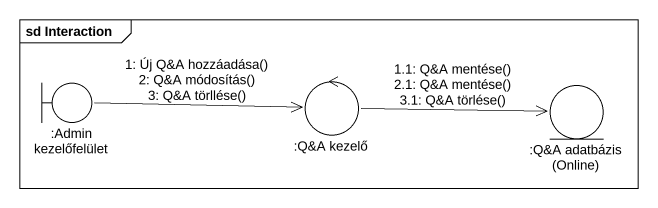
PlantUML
@startuml
mainframe sd Interaction
boundary ":Admin kezelőfelület" as Admin_kezelőfelület
control ":Q&A kezelő" as Q_A_kezelő
entity ":Q&A adatbázis (Online)" as Q_A_adatbázis_Online
Admin_kezelőfelület -right-> Q_A_kezelő : 1: Új Q&A hozzáadása()\n2: Q&A módosítás()\n3: Q&A törllése()
Q_A_kezelő -right-> Q_A_adatbázis_Online : 1.1: Q&A mentése()\n2.1: Q&A mentése()\n3.1: Q&A törlése()
@enduml
